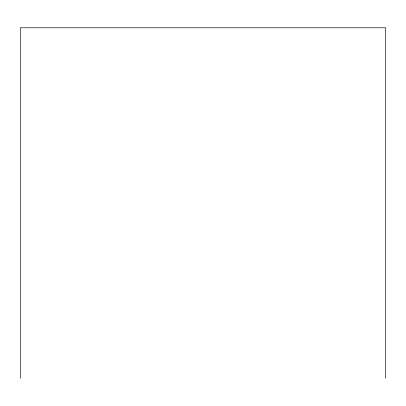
<?xml version="1.0" encoding="UTF-8"?>
<svg xmlns="http://www.w3.org/2000/svg" width="406" height="406" viewBox="0 0 406 406"><rect width="100%" height="100%" fill="white"/><g stroke="black" fill="none" stroke-linecap="round" stroke-linejoin="round"><path stroke-width="0.61" d="M385.7 378.214L385.7 27.786L20.3 27.786L20.3 378.214"/></g></svg>
